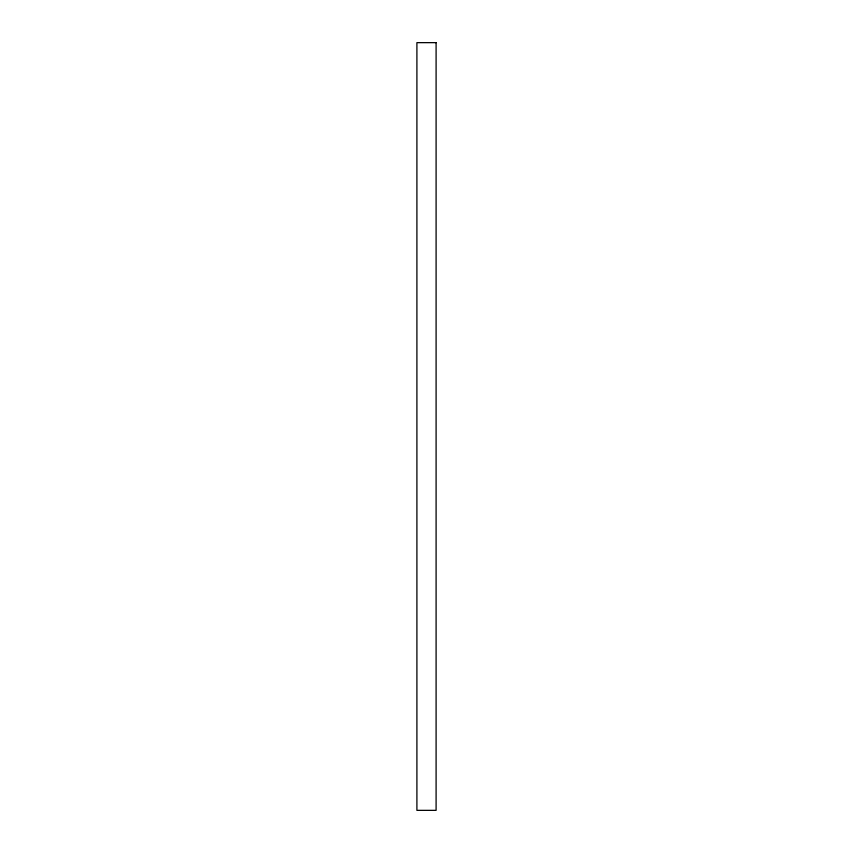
<?xml version="1.0" encoding="UTF-8"?>
<svg xmlns="http://www.w3.org/2000/svg" width="853" height="853" viewBox="0 0 853 853"><rect width="100%" height="100%" fill="white"/><g stroke="black" fill="none" stroke-linecap="round" stroke-linejoin="round"><path stroke-width="1.28" d="M436.096 42.65L416.904 42.65L416.904 810.35L436.096 810.35L436.096 42.65"/></g></svg>
